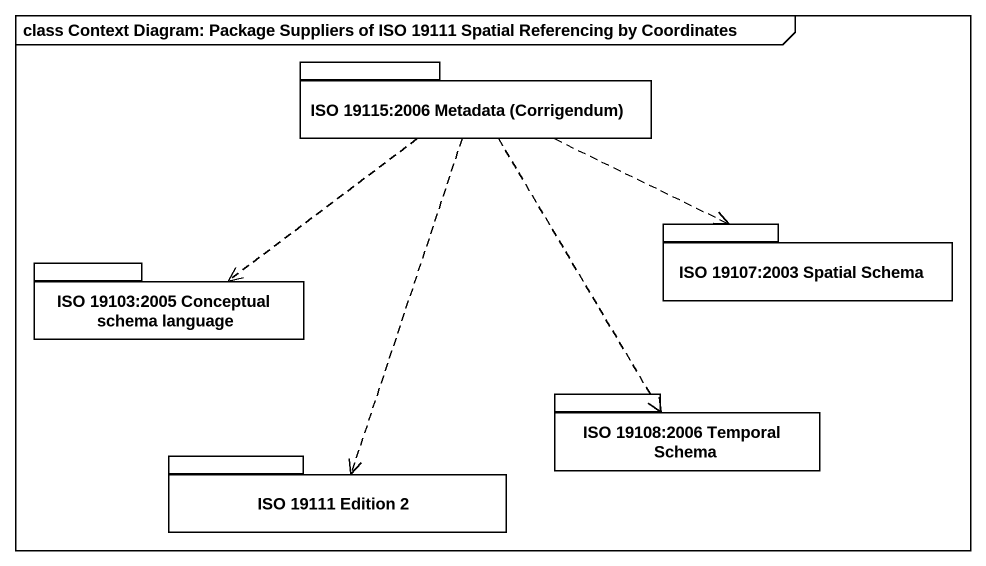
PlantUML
@startuml
mainframe class Context Diagram: Package Suppliers of ISO 19111 Spatial Referencing by Coordinates
package "ISO 19115:2006 Metadata (Corrigendum)" as ISO_19115_2006_Metadata {
}
package "ISO 19107:2003 Spatial Schema" as ISO_19107_2003_Spatial {
}
package "ISO 19103:2005 Conceptual schema language" as ISO_19103_2005_Conceptual {
}
package "ISO 19108:2006 Temporal Schema" as ISO_19108_2006_Temporal {
}
package "ISO 19111 Edition 2" as ISO_19111_Edition_2 {
}
ISO_19115_2006_Metadata .right.> ISO_19107_2003_Spatial
ISO_19115_2006_Metadata ..> ISO_19103_2005_Conceptual
ISO_19115_2006_Metadata ..> ISO_19108_2006_Temporal
ISO_19115_2006_Metadata ..> ISO_19111_Edition_2
@enduml
